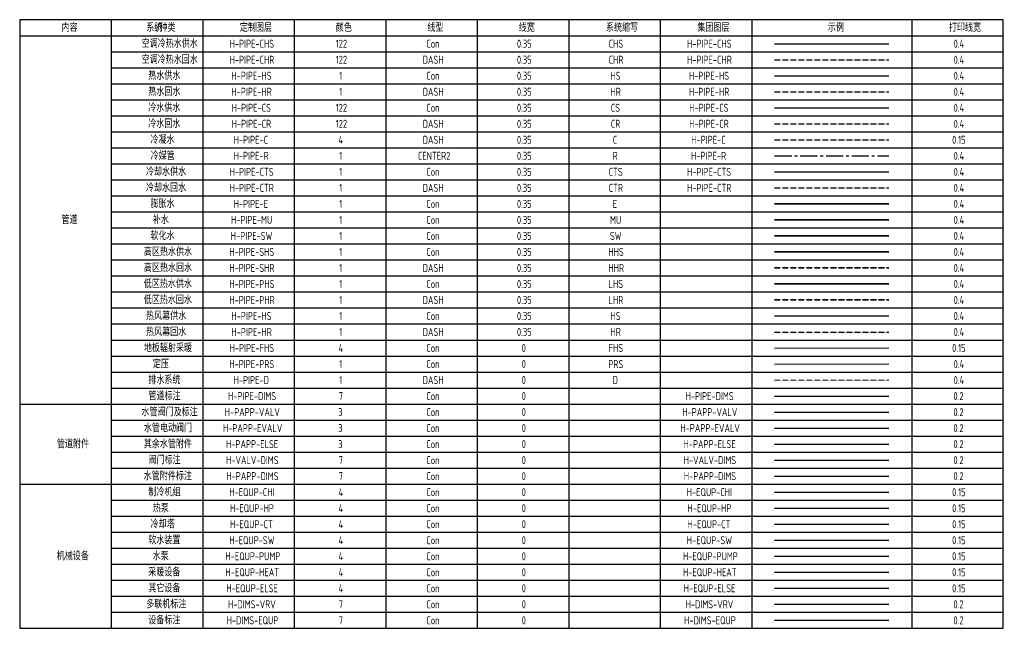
# Model space of a CAD drawing. Extents: x -671963 to 2381076, y -56129 to 1796010.
# Drawn here: x -149998 to -106998, y 49355 to 75955 of the extents above; entities that cross this region are included whole.
import ezdxf

# ---------------------------------------------------------------- set-up
doc = ezdxf.new("R2010")
doc.units = 0
doc.header["$LTSCALE"] = 1000
doc.linetypes.add('CENTER2', pattern=[1.125, 0.75, -0.125, 0.125, -0.125])
doc.linetypes.add('DASH', pattern=[0.35, 0.25, -0.1])
for name, color, linetype in [('H-DIMS-EQUP', 7, 'CONTINUOUS'), ('H-DIMS-VRV', 7, 'CONTINUOUS'), ('H-EQUP-CHI', 4, 'CONTINUOUS'), ('H-EQUP-CT', 4, 'CONTINUOUS'), ('H-EQUP-ELSE', 4, 'CONTINUOUS'), ('H-EQUP-HEAT', 4, 'CONTINUOUS'), ('H-EQUP-HP', 4, 'CONTINUOUS'), ('H-EQUP-PUMP', 4, 'CONTINUOUS'), ('H-EQUP-SW', 4, 'CONTINUOUS'), ('H-PAPP-DIMS', 7, 'CONTINUOUS'), ('H-PAPP-ELSE', 3, 'CONTINUOUS'), ('h-papp-evalv', 3, 'CONTINUOUS'), ('h-papp-valv', 3, 'CONTINUOUS'), ('H-PIPE-C', 4, 'DASH'), ('H-PIPE-CHR', 1, 'DASH'), ('H-PIPE-CHS', 1, 'CONTINUOUS'), ('H-PIPE-CR', 1, 'DASH'), ('H-PIPE-CS', 1, 'CONTINUOUS'), ('H-PIPE-CTR', 1, 'DASH'), ('H-PIPE-CTS', 1, 'CONTINUOUS'), ('H-PIPE-DIMS', 7, 'CONTINUOUS'), ('H-PIPE-HR', 1, 'DASH'), ('H-PIPE-HS', 1, 'CONTINUOUS'), ('H-PIPE-R', 1, 'CENTER2'), ('H-VALV-DIMS', 7, 'CONTINUOUS'), ('TWT_TAB', 7, 'CONTINUOUS')]:
    doc.layers.add(name, color=color, linetype=linetype)
for name, color, linetype, lineweight in [('H-PIPE-D', 1, 'DASH', 0), ('H-PIPE-E', 1, 'CONTINUOUS', 35), ('H-PIPE-FHS', 4, 'CONTINUOUS', 0), ('H-PIPE-HHR', 1, 'DASH', 35), ('H-PIPE-HHS', 1, 'CONTINUOUS', 35), ('H-PIPE-LHR', 1, 'DASH', 35), ('H-PIPE-LHS', 1, 'CONTINUOUS', 35), ('H-PIPE-MU', 1, 'CONTINUOUS', 35), ('H-PIPE-PRS', 1, 'CONTINUOUS', 0), ('H-PIPE-SW', 1, 'CONTINUOUS', 35)]:
    doc.layers.add(name, color=color, linetype=linetype, lineweight=lineweight)
doc.styles.add('TH-STYLE3', font='tssdeng.shx', dxfattribs={"width": 0.8, "bigfont": 'tssdchn.shx'})

msp = doc.modelspace()

# ---------------------------------------------------------------- linework, layer by layer
at = {"layer": 'H-DIMS-EQUP'}
msp.add_line((-116997.7486, 49705.1611), (-111997.7486, 49705.1611), dxfattribs=at)
at = {"layer": 'H-DIMS-VRV'}
msp.add_line((-116997.7486, 50405.1611), (-111997.7486, 50405.1611), dxfattribs=at)
at = {"layer": 'H-EQUP-CHI'}
msp.add_line((-116997.7486, 55305.1611), (-111997.7486, 55305.1611), dxfattribs=at)
at = {"layer": 'H-EQUP-CT'}
msp.add_line((-116997.7486, 53905.1611), (-111997.7486, 53905.1611), dxfattribs=at)
at = {"layer": 'H-EQUP-ELSE'}
msp.add_line((-116997.7486, 51105.1611), (-111997.7486, 51105.1611), dxfattribs=at)
at = {"layer": 'H-EQUP-HEAT'}
msp.add_line((-116997.7486, 51805.1611), (-111997.7486, 51805.1611), dxfattribs=at)
at = {"layer": 'H-EQUP-HP'}
msp.add_line((-116997.7486, 54605.1611), (-111997.7486, 54605.1611), dxfattribs=at)
at = {"layer": 'H-EQUP-PUMP'}
msp.add_line((-116997.7486, 52505.1611), (-111997.7486, 52505.1611), dxfattribs=at)
at = {"layer": 'H-EQUP-SW'}
msp.add_line((-116997.7486, 53205.1611), (-111997.7486, 53205.1611), dxfattribs=at)
at = {"layer": 'H-PAPP-DIMS'}
msp.add_line((-116997.7486, 56005.1611), (-111997.7486, 56005.1611), dxfattribs=at)
at = {"layer": 'H-PAPP-ELSE'}
msp.add_line((-116997.7486, 57405.1611), (-111997.7486, 57405.1611), dxfattribs=at)
at = {"layer": 'h-papp-evalv'}
msp.add_line((-116997.7486, 58105.1611), (-111997.7486, 58105.1611), dxfattribs=at)
at = {"layer": 'h-papp-valv'}
msp.add_line((-116997.7486, 58805.1611), (-111997.7486, 58805.1611), dxfattribs=at)
at = {"layer": 'H-PIPE-C'}
msp.add_line((-116997.7486, 70705.1611), (-111997.7486, 70705.1611), dxfattribs=at)
at = {"layer": 'H-PIPE-CHR'}
msp.add_line((-116997.7486, 74205.1611), (-111997.7486, 74205.1611), dxfattribs=at)
at = {"layer": 'H-PIPE-CHS'}
msp.add_line((-116997.7486, 74905.1611), (-111997.7486, 74905.1611), dxfattribs=at)
at = {"layer": 'H-PIPE-CR'}
msp.add_line((-116997.7486, 71405.1611), (-111997.7486, 71405.1611), dxfattribs=at)
at = {"layer": 'H-PIPE-CS'}
msp.add_line((-116997.7486, 72105.1611), (-111997.7486, 72105.1611), dxfattribs=at)
at = {"layer": 'H-PIPE-CTR'}
msp.add_line((-116997.7486, 68605.1611), (-111997.7486, 68605.1611), dxfattribs=at)
at = {"layer": 'H-PIPE-CTS'}
msp.add_line((-116997.7486, 69305.1611), (-111997.7486, 69305.1611), dxfattribs=at)
at = {"layer": 'H-PIPE-D'}
msp.add_line((-116997.7486, 60205.1611), (-111997.7486, 60205.1611), dxfattribs=at)
at = {"layer": 'H-PIPE-DIMS'}
msp.add_line((-116997.7486, 59505.1611), (-111997.7486, 59505.1611), dxfattribs=at)
at = {"layer": 'H-PIPE-E'}
msp.add_line((-116997.7486, 67905.1611), (-111997.7486, 67905.1611), dxfattribs=at)
at = {"layer": 'H-PIPE-FHS'}
msp.add_line((-116997.7486, 61605.1611), (-111997.7486, 61605.1611), dxfattribs=at)
at = {"layer": 'H-PIPE-HHR'}
msp.add_line((-116997.7486, 65105.1611), (-111997.7486, 65105.1611), dxfattribs=at)
at = {"layer": 'H-PIPE-HHS'}
msp.add_line((-116997.7486, 65805.1611), (-111997.7486, 65805.1611), dxfattribs=at)
at = {"layer": 'H-PIPE-HR'}
for p, q in [((-116997.7486, 72805.1611), (-111997.7486, 72805.1611)), ((-116997.7486, 62305.1611), (-111997.7486, 62305.1611))]:
    msp.add_line(p, q, dxfattribs=at)
at = {"layer": 'H-PIPE-HS'}
for p, q in [((-116997.7486, 73505.1611), (-111997.7486, 73505.1611)), ((-116997.7486, 63005.1611), (-111997.7486, 63005.1611))]:
    msp.add_line(p, q, dxfattribs=at)
at = {"layer": 'H-PIPE-LHR'}
msp.add_line((-116997.7486, 63705.1611), (-111997.7486, 63705.1611), dxfattribs=at)
at = {"layer": 'H-PIPE-LHS'}
msp.add_line((-116997.7486, 64405.1611), (-111997.7486, 64405.1611), dxfattribs=at)
at = {"layer": 'H-PIPE-MU'}
msp.add_line((-116997.7486, 67205.1611), (-111997.7486, 67205.1611), dxfattribs=at)
at = {"layer": 'H-PIPE-PRS'}
msp.add_line((-116997.7486, 60905.1611), (-111997.7486, 60905.1611), dxfattribs=at)
at = {"layer": 'H-PIPE-R'}
msp.add_line((-116997.7486, 70005.1611), (-111997.7486, 70005.1611), dxfattribs=at)
at = {"layer": 'H-PIPE-SW'}
msp.add_line((-116997.7486, 66505.1611), (-111997.7486, 66505.1611), dxfattribs=at)
at = {"layer": 'H-VALV-DIMS'}
msp.add_line((-116997.7486, 56705.1611), (-111997.7486, 56705.1611), dxfattribs=at)
at = {"layer": 'TWT_TAB'}
msp.add_lwpolyline([(-149997.7486, 49355.1611), (-106997.7486, 49355.1611), (-106997.7486, 75955.1611), (-149997.7486, 75955.1611)], close=True, dxfattribs=at)
for points in [[(-145997.7486, 75955.1611), (-145997.7486, 49355.1611)], [(-141997.7486, 75955.1611), (-141997.7486, 49355.1611)], [(-137997.7486, 75955.1611), (-137997.7486, 49355.1611)], [(-133997.7486, 75955.1611), (-133997.7486, 49355.1611)], [(-129997.7486, 75955.1611), (-129997.7486, 49355.1611)], [(-125997.7486, 75955.1611), (-125997.7486, 49355.1611)], [(-121997.7486, 75955.1611), (-121997.7486, 49355.1611)], [(-117997.7486, 75955.1611), (-117997.7486, 49355.1611)], [(-110997.7486, 75955.1611), (-110997.7486, 49355.1611)], [(-149997.7486, 75255.1611), (-106997.7486, 75255.1611)], [(-145997.7486, 74555.1611), (-106997.7486, 74555.1611)], [(-145997.7486, 73855.1611), (-106997.7486, 73855.1611)], [(-145997.7486, 73155.1611), (-106997.7486, 73155.1611)], [(-145997.7486, 72455.1611), (-106997.7486, 72455.1611)], [(-145997.7486, 71755.1611), (-106997.7486, 71755.1611)], [(-145997.7486, 71055.1611), (-106997.7486, 71055.1611)], [(-145997.7486, 70355.1611), (-106997.7486, 70355.1611)], [(-145997.7486, 69655.1611), (-106997.7486, 69655.1611)], [(-145997.7486, 68955.1611), (-106997.7486, 68955.1611)], [(-145997.7486, 68255.1611), (-106997.7486, 68255.1611)], [(-145997.7486, 67555.1611), (-106997.7486, 67555.1611)], [(-145997.7486, 66855.1611), (-106997.7486, 66855.1611)], [(-145997.7486, 66155.1611), (-106997.7486, 66155.1611)], [(-145997.7486, 65455.1611), (-106997.7486, 65455.1611)], [(-145997.7486, 64755.1611), (-106997.7486, 64755.1611)], [(-145997.7486, 64055.1611), (-106997.7486, 64055.1611)], [(-145997.7486, 63355.1611), (-106997.7486, 63355.1611)], [(-145997.7486, 62655.1611), (-106997.7486, 62655.1611)], [(-145997.7486, 61955.1611), (-106997.7486, 61955.1611)], [(-145997.7486, 61255.1611), (-106997.7486, 61255.1611)], [(-145997.7486, 60555.1611), (-106997.7486, 60555.1611)], [(-145997.7486, 59855.1611), (-106997.7486, 59855.1611)], [(-149997.7486, 59155.1611), (-106997.7486, 59155.1611)], [(-145997.7486, 58455.1611), (-106997.7486, 58455.1611)], [(-145997.7486, 57755.1611), (-106997.7486, 57755.1611)], [(-145997.7486, 57055.1611), (-106997.7486, 57055.1611)], [(-145997.7486, 56355.1611), (-106997.7486, 56355.1611)], [(-149997.7486, 55655.1611), (-106997.7486, 55655.1611)], [(-145997.7486, 54955.1611), (-106997.7486, 54955.1611)], [(-145997.7486, 54255.1611), (-106997.7486, 54255.1611)], [(-145997.7486, 53555.1611), (-106997.7486, 53555.1611)], [(-145997.7486, 52855.1611), (-106997.7486, 52855.1611)], [(-145997.7486, 52155.1611), (-106997.7486, 52155.1611)], [(-145997.7486, 51455.1611), (-106997.7486, 51455.1611)], [(-145997.7486, 50755.1611), (-106997.7486, 50755.1611)], [(-145997.7486, 50055.1611), (-106997.7486, 50055.1611)]]:
    msp.add_lwpolyline(points, dxfattribs=at)

# ---------------------------------------------------------------- texts
at = {"layer": 'TWT_TAB', "style": 'TH-STYLE3', "width": 0.8}
for s, height, p in [('内容', 337.58865, (-148167.5359, 75430.1611)), ('系统', 337.58865, (-144464.9738, 75430.1611)), ('/', 350, (-144071.7823, 75430.1611)), ('种类', 337.58865, (-143890.949, 75430.1611)), ('定制图层', 337.58865, (-140374.5571, 75430.1611)), ('颜色', 337.58865, (-136179.4507, 75430.1611)), ('线型', 337.58865, (-132179.4507, 75430.1611)), ('线宽', 337.58865, (-128180.9401, 75430.1611)), ('系统缩写', 337.58865, (-124367.1103, 75430.1611)), ('集团图层', 337.58865, (-120374.5571, 75430.1611)), ('示例', 337.58865, (-114669.0252, 75430.1611)), ('打印线宽', 337.58865, (-109377.5359, 75430.1611)), ('空调冷热水供水', 337.58865, (-144667.9614, 74730.1611)), ('H-PIPE-CHS', 350, (-140823.1653, 74730.1611)), ('122', 350, (-136184.4153, 74730.1611)), ('Con', 350, (-132219.4153, 74730.1611)), ('0.35', 350, (-128260.2486, 74730.1611)), ('CHS', 350, (-124248.5819, 74730.1611)), ('H-PIPE-CHS', 350, (-120823.1653, 74730.1611)), ('0.4', 350, (-109172.7486, 74730.1611)), ('空调冷热水回水', 337.58865, (-144667.9614, 74030.1611)), ('H-PIPE-CHR', 350, (-140823.1653, 74030.1611)), ('122', 350, (-136184.4153, 74030.1611)), ('DASH', 350, (-132379.8319, 74030.1611)), ('0.35', 350, (-128260.2486, 74030.1611)), ('CHR', 350, (-124248.5819, 74030.1611)), ('H-PIPE-CHR', 350, (-120823.1653, 74030.1611)), ('0.4', 350, (-109172.7486, 74030.1611)), ('热水供水', 337.58865, (-144374.5571, 73330.1611)), ('H-PIPE-HS', 350, (-140741.4986, 73330.1611)), ('1', 350, (-136026.9153, 73330.1611)), ('Con', 350, (-132219.4153, 73330.1611)), ('0.35', 350, (-128260.2486, 73330.1611)), ('HS', 350, (-124169.8319, 73330.1611)), ('H-PIPE-HS', 350, (-120741.4986, 73330.1611)), ('0.4', 350, (-109172.7486, 73330.1611)), ('热水回水', 337.58865, (-144374.5571, 72630.1611)), ('H-PIPE-HR', 350, (-140741.4986, 72630.1611)), ('1', 350, (-136026.9153, 72630.1611)), ('DASH', 350, (-132379.8319, 72630.1611)), ('0.35', 350, (-128260.2486, 72630.1611)), ('HR', 350, (-124169.8319, 72630.1611)), ('H-PIPE-HR', 350, (-120741.4986, 72630.1611)), ('0.4', 350, (-109172.7486, 72630.1611)), ('冷水供水', 337.58865, (-144377.5359, 71930.1611)), ('H-PIPE-CS', 350, (-140729.8319, 71930.1611)), ('122', 350, (-136184.4153, 71930.1611)), ('Con', 350, (-132219.4153, 71930.1611)), ('0.35', 350, (-128260.2486, 71930.1611)), ('CS', 350, (-124155.2486, 71930.1611)), ('H-PIPE-CS', 350, (-120729.8319, 71930.1611)), ('0.4', 350, (-109172.7486, 71930.1611)), ('冷水回水', 337.58865, (-144377.5359, 71230.1611)), ('H-PIPE-CR', 350, (-140729.8319, 71230.1611)), ('122', 350, (-136184.4153, 71230.1611)), ('DASH', 350, (-132379.8319, 71230.1611)), ('0.35', 350, (-128260.2486, 71230.1611)), ('CR', 350, (-124155.2486, 71230.1611)), ('H-PIPE-CR', 350, (-120729.8319, 71230.1611)), ('0.4', 350, (-109172.7486, 71230.1611)), ('冷凝水', 337.58865, (-144279.238, 70530.1611)), ('H-PIPE-C', 350, (-140642.3319, 70530.1611)), ('4', 350, (-136056.0819, 70530.1611)), ('DASH', 350, (-132379.8319, 70530.1611)), ('0.35', 350, (-128260.2486, 70530.1611)), ('C', 350, (-124067.7486, 70530.1611)), ('H-PIPE-C', 350, (-120642.3319, 70530.1611)), ('0.15', 350, (-109236.9153, 70530.1611)), ('冷媒管', 337.58865, (-144271.7912, 69830.1611)), ('H-PIPE-R', 350, (-140648.1653, 69830.1611)), ('1', 350, (-136026.9153, 69830.1611)), ('CENTER2', 350, (-132589.8319, 69830.1611)), ('0.35', 350, (-128260.2486, 69830.1611)), ('R', 350, (-124076.4986, 69830.1611)), ('H-PIPE-R', 350, (-120648.1653, 69830.1611)), ('0.4', 350, (-109172.7486, 69830.1611)), ('冷却水供水', 337.58865, (-144475.8337, 69130.1611)), ('H-PIPE-CTS', 350, (-140823.1653, 69130.1611)), ('1', 350, (-136026.9153, 69130.1611)), ('Con', 350, (-132219.4153, 69130.1611)), ('0.35', 350, (-128260.2486, 69130.1611)), ('CTS', 350, (-124248.5819, 69130.1611)), ('H-PIPE-CTS', 350, (-120823.1653, 69130.1611)), ('0.4', 350, (-109172.7486, 69130.1611)), ('冷却水回水', 337.58865, (-144475.8337, 68430.1611)), ('H-PIPE-CTR', 350, (-140823.1653, 68430.1611)), ('1', 350, (-136026.9153, 68430.1611)), ('DASH', 350, (-132379.8319, 68430.1611)), ('0.35', 350, (-128260.2486, 68430.1611)), ('CTR', 350, (-124248.5819, 68430.1611)), ('H-PIPE-CTR', 350, (-120823.1653, 68430.1611)), ('0.4', 350, (-109172.7486, 68430.1611)), ('膨胀水', 337.58865, (-144279.238, 67730.1611)), ('H-PIPE-E', 350, (-140645.2486, 67730.1611)), ('1', 350, (-136026.9153, 67730.1611)), ('Con', 350, (-132219.4153, 67730.1611)), ('0.35', 350, (-128260.2486, 67730.1611)), ('E', 350, (-124073.5819, 67730.1611)), ('0.4', 350, (-109172.7486, 67730.1611)), ('管道', 337.58865, (-148173.4933, 67030.1611)), ('补水', 337.58865, (-144180.9401, 67030.1611)), ('H-PIPE-MU', 350, (-140758.9986, 67030.1611)), ('1', 350, (-136026.9153, 67030.1611)), ('Con', 350, (-132219.4153, 67030.1611)), ('0.35', 350, (-128260.2486, 67030.1611)), ('MU', 350, (-124187.3319, 67030.1611)), ('0.4', 350, (-109172.7486, 67030.1611)), ('软化水', 337.58865, (-144279.238, 66330.1611)), ('H-PIPE-SW', 350, (-140770.6653, 66330.1611)), ('1', 350, (-136026.9153, 66330.1611)), ('Con', 350, (-132219.4153, 66330.1611)), ('0.35', 350, (-128260.2486, 66330.1611)), ('SW', 350, (-124196.0819, 66330.1611)), ('0.4', 350, (-109172.7486, 66330.1611)), ('高区热水供水', 337.58865, (-144568.1741, 65630.1611)), ('H-PIPE-SHS', 350, (-140834.8319, 65630.1611)), ('1', 350, (-136026.9153, 65630.1611)), ('Con', 350, (-132219.4153, 65630.1611)), ('0.35', 350, (-128260.2486, 65630.1611)), ('HHS', 350, (-124263.1653, 65630.1611)), ('0.4', 350, (-109172.7486, 65630.1611)), ('高区热水回水', 337.58865, (-144568.1741, 64930.1611)), ('H-PIPE-SHR', 350, (-140834.8319, 64930.1611)), ('1', 350, (-136026.9153, 64930.1611)), ('DASH', 350, (-132379.8319, 64930.1611)), ('0.35', 350, (-128260.2486, 64930.1611)), ('HHR', 350, (-124263.1653, 64930.1611)), ('0.4', 350, (-109172.7486, 64930.1611)), ('低区热水供水', 337.58865, (-144575.621, 64230.1611)), ('H-PIPE-PHS', 350, (-140834.8319, 64230.1611)), ('1', 350, (-136026.9153, 64230.1611)), ('Con', 350, (-132219.4153, 64230.1611)), ('0.35', 350, (-128260.2486, 64230.1611)), ('LHS', 350, (-124254.4153, 64230.1611)), ('0.4', 350, (-109172.7486, 64230.1611)), ('低区热水回水', 337.58865, (-144575.621, 63530.1611)), ('H-PIPE-PHR', 350, (-140834.8319, 63530.1611)), ('1', 350, (-136026.9153, 63530.1611)), ('DASH', 350, (-132379.8319, 63530.1611)), ('0.35', 350, (-128260.2486, 63530.1611)), ('LHR', 350, (-124254.4153, 63530.1611)), ('0.4', 350, (-109172.7486, 63530.1611)), ('热风幕供水', 337.58865, (-144472.855, 62830.1611)), ('H-PIPE-HS', 350, (-140741.4986, 62830.1611)), ('1', 350, (-136026.9153, 62830.1611)), ('Con', 350, (-132219.4153, 62830.1611)), ('0.35', 350, (-128260.2486, 62830.1611)), ('HS', 350, (-124169.8319, 62830.1611)), ('0.4', 350, (-109172.7486, 62830.1611)), ('热风幕回水', 337.58865, (-144472.855, 62130.1611)), ('H-PIPE-HR', 350, (-140741.4986, 62130.1611)), ('1', 350, (-136026.9153, 62130.1611)), ('DASH', 350, (-132379.8319, 62130.1611)), ('0.35', 350, (-128260.2486, 62130.1611)), ('HR', 350, (-124169.8319, 62130.1611)), ('0.4', 350, (-109172.7486, 62130.1611)), ('地板辐射采暖', 337.58865, (-144568.1741, 61430.1611)), ('H-PIPE-FHS', 350, (-140823.1653, 61430.1611)), ('4', 350, (-136056.0819, 61430.1611)), ('Con', 350, (-132219.4153, 61430.1611)), ('0', 350, (-128053.1653, 61430.1611)), ('FHS', 350, (-124251.4986, 61430.1611)), ('0.15', 350, (-109236.9153, 61430.1611)), ('定压', 337.58865, (-144177.9614, 60730.1611)), ('H-PIPE-PRS', 350, (-140834.8319, 60730.1611)), ('1', 350, (-136026.9153, 60730.1611)), ('Con', 350, (-132219.4153, 60730.1611)), ('0', 350, (-128053.1653, 60730.1611)), ('PRS', 350, (-124263.1653, 60730.1611)), ('0.4', 350, (-109172.7486, 60730.1611)), ('排水系统', 337.58865, (-144373.0678, 60030.1611)), ('H-PIPE-D', 350, (-140645.2486, 60030.1611)), ('1', 350, (-136026.9153, 60030.1611)), ('DASH', 350, (-132379.8319, 60030.1611)), ('0', 350, (-128053.1653, 60030.1611)), ('D', 350, (-124076.4986, 60030.1611)), ('0.4', 350, (-109172.7486, 60030.1611)), ('管道标注', 337.58865, (-144368.5997, 59330.1611)), ('H-PIPE-DIMS', 350, (-140887.3319, 59330.1611)), ('7', 350, (-136050.2486, 59330.1611)), ('Con', 350, (-132219.4153, 59330.1611)), ('0', 350, (-128053.1653, 59330.1611)), ('H-PIPE-DIMS', 350, (-120887.3319, 59330.1611)), ('0.2', 350, (-109178.5819, 59330.1611)), ('水管阀门及标注', 337.58865, (-144673.9188, 58630.1611)), ('H-PAPP-VALV', 350, (-141033.1653, 58630.1611)), ('3', 350, (-136070.6653, 58630.1611)), ('Con', 350, (-132219.4153, 58630.1611)), ('0', 350, (-128053.1653, 58630.1611)), ('H-PAPP-VALV', 350, (-121033.1653, 58630.1611)), ('0.2', 350, (-109178.5819, 58630.1611)), ('水管电动阀门', 337.58865, (-144566.6848, 57930.1611)), ('H-PAPP-EVALV', 350, (-141114.8319, 57930.1611)), ('3', 350, (-136070.6653, 57930.1611)), ('Con', 350, (-132219.4153, 57930.1611)), ('0', 350, (-128053.1653, 57930.1611)), ('H-PAPP-EVALV', 350, (-121114.8319, 57930.1611)), ('0.2', 350, (-109178.5819, 57930.1611)), ('管道附件', 337.58865, (-148370.089, 57230.1611)), ('其余水管附件', 337.58865, (-144572.6422, 57230.1611)), ('H-PAPP-ELSE', 350, (-140977.7486, 57230.1611)), ('3', 350, (-136070.6653, 57230.1611)), ('Con', 350, (-132219.4153, 57230.1611)), ('0', 350, (-128053.1653, 57230.1611)), ('H-PAPP-ELSE', 350, (-120977.7486, 57230.1611)), ('0.2', 350, (-109178.5819, 57230.1611)), ('阀门标注', 337.58865, (-144365.621, 56530.1611)), ('H-VALV-DIMS', 350, (-140974.8319, 56530.1611)), ('7', 350, (-136050.2486, 56530.1611)), ('Con', 350, (-132219.4153, 56530.1611)), ('0', 350, (-128053.1653, 56530.1611)), ('H-VALV-DIMS', 350, (-120974.8319, 56530.1611)), ('0.2', 350, (-109178.5819, 56530.1611)), ('水管附件标注', 337.58865, (-144575.621, 55830.1611)), ('H-PAPP-DIMS', 350, (-140963.1653, 55830.1611)), ('7', 350, (-136050.2486, 55830.1611)), ('Con', 350, (-132219.4153, 55830.1611)), ('0', 350, (-128053.1653, 55830.1611)), ('H-PAPP-DIMS', 350, (-120963.1653, 55830.1611)), ('0.2', 350, (-109178.5819, 55830.1611)), ('制冷机组', 337.58865, (-144370.089, 55130.1611)), ('H-EQUP-CHI', 350, (-140837.7486, 55130.1611)), ('4', 350, (-136056.0819, 55130.1611)), ('Con', 350, (-132219.4153, 55130.1611)), ('0', 350, (-128053.1653, 55130.1611)), ('H-EQUP-CHI', 350, (-120837.7486, 55130.1611)), ('0.15', 350, (-109236.9153, 55130.1611)), ('热泵', 337.58865, (-144179.4507, 54430.1611)), ('H-EQUP-HP', 350, (-140805.6653, 54430.1611)), ('4', 350, (-136056.0819, 54430.1611)), ('Con', 350, (-132219.4153, 54430.1611)), ('0', 350, (-128053.1653, 54430.1611)), ('H-EQUP-HP', 350, (-120805.6653, 54430.1611)), ('0.15', 350, (-109236.9153, 54430.1611)), ('冷却塔', 337.58865, (-144277.7486, 53730.1611)), ('H-EQUP-CT', 350, (-140802.7486, 53730.1611)), ('4', 350, (-136056.0819, 53730.1611)), ('Con', 350, (-132219.4153, 53730.1611)), ('0', 350, (-128053.1653, 53730.1611)), ('H-EQUP-CT', 350, (-120802.7486, 53730.1611)), ('0.15', 350, (-109236.9153, 53730.1611)), ('软水装置', 337.58865, (-144376.0465, 53030.1611)), ('H-EQUP-SW', 350, (-140834.8319, 53030.1611)), ('4', 350, (-136056.0819, 53030.1611)), ('Con', 350, (-132219.4153, 53030.1611)), ('0', 350, (-128053.1653, 53030.1611)), ('H-EQUP-SW', 350, (-120834.8319, 53030.1611)), ('0.15', 350, (-109236.9153, 53030.1611)), ('机械设备', 337.58865, (-148377.5359, 52330.1611)), ('水泵', 337.58865, (-144185.4082, 52330.1611)), ('H-EQUP-PUMP', 350, (-141003.9986, 52330.1611)), ('4', 350, (-136056.0819, 52330.1611)), ('Con', 350, (-132219.4153, 52330.1611)), ('0', 350, (-128053.1653, 52330.1611)), ('H-EQUP-PUMP', 350, (-121003.9986, 52330.1611)), ('0.15', 350, (-109236.9153, 52330.1611)), ('采暖设备', 337.58865, (-144377.5359, 51630.1611)), ('H-EQUP-HEAT', 350, (-141001.0819, 51630.1611)), ('4', 350, (-136056.0819, 51630.1611)), ('Con', 350, (-132219.4153, 51630.1611)), ('0', 350, (-128053.1653, 51630.1611)), ('H-EQUP-HEAT', 350, (-121001.0819, 51630.1611)), ('0.15', 350, (-109236.9153, 51630.1611)), ('其它设备', 337.58865, (-144376.0465, 50930.1611)), ('H-EQUP-ELSE', 350, (-140966.0819, 50930.1611)), ('4', 350, (-136056.0819, 50930.1611)), ('Con', 350, (-132219.4153, 50930.1611)), ('0', 350, (-128053.1653, 50930.1611)), ('H-EQUP-ELSE', 350, (-120966.0819, 50930.1611)), ('0.15', 350, (-109236.9153, 50930.1611)), ('多联机标注', 337.58865, (-144463.9188, 50230.1611)), ('H-DIMS-VRV', 350, (-140887.3319, 50230.1611)), ('7', 350, (-136050.2486, 50230.1611)), ('Con', 350, (-132219.4153, 50230.1611)), ('0', 350, (-128053.1653, 50230.1611)), ('H-DIMS-VRV', 350, (-120887.3319, 50230.1611)), ('0.2', 350, (-109178.5819, 50230.1611)), ('设备标注', 337.58865, (-144376.0465, 49530.1611)), ('H-DIMS-EQUP', 350, (-140951.4986, 49530.1611)), ('7', 350, (-136050.2486, 49530.1611)), ('Con', 350, (-132219.4153, 49530.1611)), ('0', 350, (-128053.1653, 49530.1611)), ('H-DIMS-EQUP', 350, (-120951.4986, 49530.1611)), ('0.2', 350, (-109178.5819, 49530.1611))]:
    msp.add_text(s, height=height, dxfattribs=at).set_placement(p)

doc.saveas('drawing.dxf')
